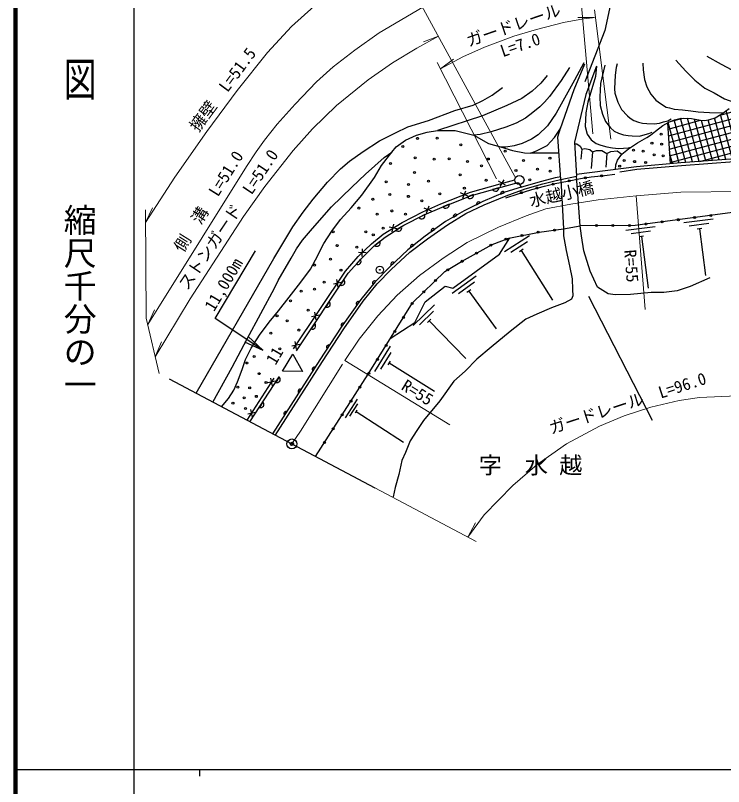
# Model space of a CAD drawing. Units: millimetres at full size, sheet at 1:1000; details may follow other scales. Extents: x 40000 to 680000, y 20000 to 380000.
# Drawn here: x 40000 to 147664, y 202409 to 319603 of the extents above; entities that cross this region are included whole.
import ezdxf
from ezdxf.enums import TextEntityAlignment as Align

# ---------------------------------------------------------------- set-up
doc = ezdxf.new("R2010")
doc.units = ezdxf.units.MM
doc.header["$LTSCALE"] = 1000
doc.header["$PDMODE"] = 32
doc.header["$PDSIZE"] = 500
doc.linetypes.add('CHAIN', pattern=[18.5, 12, -1.5, 3.5, -1.5])
for name, color, linetype, lineweight in [('M-BGD', 7, 'Continuous', 25), ('M-BMK', 2, 'CHAIN', 13), ('M-BMK-OTRS', 5, 'Continuous', 25), ('M-BMK-ROW', 30, 'Continuous', 25), ('M-BMK-SRVR', 3, 'Continuous', 25), ('M-STR-HTXT', 7, 'Continuous', 13), ('M-STR-STR1', 1, 'Continuous', 25), ('M-TTL', 2, 'Continuous', 140), ('M-TTL-BAND', 7, 'Continuous', 25)]:
    doc.layers.add(name, color=color, linetype=linetype, lineweight=lineweight)
doc.layers.add('M-BMK-HTXT', color=7, linetype='Continuous')
doc.layers.add('M-OTRS', color=6, linetype='Continuous')
doc.styles.add('@ＭＳ ゴシック', font='')
doc.styles.add('ＭＳ ゴシック', font='')
doc.styles.get('@ＭＳ ゴシック').set_extended_font_data('@MS Gothic')
doc.styles.get('ＭＳ ゴシック').set_extended_font_data('MS Gothic')

# ---------------------------------------------------------------- blocks, each defined once
blk = doc.blocks.new('open_arrow')
at = {"color": 0, "linetype": 'Continuous', "lineweight": -2}
blk.add_lwpolyline([(7.5, 1.25), (0, 0), (7.5, -1.25)], dxfattribs=at)

msp = doc.modelspace()

# ---------------------------------------------------------------- hatches: boundary and pattern name
at = {"layer": 'M-BGD'}
h = msp.add_hatch(dxfattribs=at)
h.set_pattern_fill('USER', color=256, style=0, pattern_type=2)
h.set_pattern_definition([(15, (-0, 0), (-258.819, 965.9258), []), (105, (-0, 0), (-965.9258, -258.819), [])])
h.paths.add_polyline_path([(183272, 301591), (181061, 301701), (179970, 301900), (178013, 302238), (176289, 302471), (174755, 302548), (173509, 302746), (172413, 302968), (171166, 303299), (169975, 303784), (169112, 304336), (168307, 305042), (167270, 306167), (166351, 306961), (165513, 307192), (164630, 307148), (163394, 306972), (161894, 306685), (161426, 306520), (156042, 306509), (155447, 306431), (154218, 306144), (152839, 305626), (152299, 305361), (151813, 305306), (151339, 305372), (150719, 305516), (149980, 305813), (149263, 305780), (148535, 305449), (147385, 304665), (146370, 304058), (145564, 303761), (144814, 303639), (144163, 303661), (142762, 303948), (141229, 303992), (140222, 303759), (139332, 303397), (139158, 303299), (139535, 297045), (141185, 297196), (148782, 297778), (151904, 297700), (161947, 296949), (169379, 296313), (172915, 295670), (178953, 294418), (181236, 293801)])

# ---------------------------------------------------------------- linework, layer by layer
for p, q in [((139158, 303299), (139535, 297045)), ((126121, 299281), (125978, 297765)), ((127758, 298885), (127550, 296358)), ((122656, 298681), (118305, 298692)), ((129935, 298600), (129759, 296523)), ((114499, 293790), (113468, 294397)), ((113686, 293585), (114289, 294610)), ((113507, 293424), (112553, 293157)), ((108787, 292142), (107689, 292617)), ((108006, 291838), (108478, 292930)), ((109645, 292376), (108723, 292011)), ((113775, 292447), (114353, 292686)), ((102483, 289540), (102910, 290649)), ((105925, 290904), (105004, 290539)), ((110114, 290842), (110671, 291127)), ((103251, 289875), (102135, 290305)), ((102249, 289328), (101366, 288880)), ((106585, 288960), (107132, 289264)), ((146063, 288652), (141602, 288063)), ((97978, 287153), (96813, 287422)), ((97265, 286713), (97532, 287872)), ((98699, 287488), (97859, 286963)), ((103251, 286762), (103759, 287127)), ((137241, 287487), (132779, 286898)), ((145398, 287959), (142424, 287566)), ((144337, 287214), (143643, 287122)), ((143990, 287168), (144924, 280099)), ((118178, 286095), (114371, 283696)), ((136576, 286794), (133601, 286401)), ((135514, 286048), (134820, 285957)), ((135167, 286002), (136203, 278160)), ((95388, 285256), (94622, 284627)), ((117864, 285187), (115325, 283588)), ((92726, 282954), (92745, 284143)), ((100089, 284314), (100577, 284704)), ((117210, 284067), (116618, 283693)), ((116914, 283880), (121657, 276353)), ((92455, 282540), (91805, 281793)), ((93332, 283533), (92136, 283552)), ((97131, 281623), (97590, 282048)), ((89548, 279015), (88375, 278783)), ((89078, 278321), (88847, 279488)), ((89946, 279433), (89395, 278610)), ((94345, 278753), (94778, 279205)), ((110054, 279974), (106412, 277331)), ((109800, 279048), (107372, 277286)), ((109221, 277887), (108655, 277476)), ((108938, 277681), (113069, 271988)), ((87722, 276109), (87170, 275286)), ((91904, 275583), (92265, 276095)), ((103708, 275612), (100476, 272481)), ((85740, 273335), (85509, 274502)), ((103587, 274659), (101432, 272572)), ((86211, 274029), (85037, 273796)), ((103178, 273428), (102675, 272941)), ((102927, 273185), (108469, 267463)), ((85497, 272785), (84946, 271962)), ((89596, 272317), (89957, 272828)), ((83221, 269571), (82048, 269339)), ((82751, 268878), (82520, 270044)), ((87404, 268971), (87746, 269495)), ((96970, 269325), (94597, 265501)), ((97084, 268372), (95502, 265822)), ((85232, 265612), (85569, 266139)), ((96988, 267078), (96619, 266483)), ((96803, 266781), (103725, 262486)), ((75218, 258087), (79346, 264474)), ((75638, 257816), (80118, 264668)), ((79556, 264022), (78387, 263771)), ((79097, 263321), (78848, 264483)), ((80118, 264668), (79576, 263838)), ((83077, 262242), (83414, 262769)), ((77628, 260860), (77086, 260030)), ((91940, 261308), (90120, 258466)), ((92015, 260592), (90802, 258697)), ((76481, 259264), (75311, 259013)), ((76022, 258562), (75772, 259725)), ((80922, 258872), (81259, 259399)), ((91929, 259623), (91646, 259180)), ((91788, 259402), (99013, 254775))]:
    msp.add_line(p, q, dxfattribs=at)
for points in [[(132851, 332416), (129606, 317316), (126568, 309490)], [(145122, 313433), (147315, 312192), (150541, 310475), (152556, 309566), (155529, 308387), (158944, 307405), (161298, 306833), (162087, 306722)], [(71334, 260144), (72382, 261370), (73193, 262671), (73741, 263907), (74459, 265787), (74969, 267296), (75842, 269049), (77130, 270999), (78589, 272987), (79975, 274698), (81604, 276781), (83387, 279058), (84846, 281046), (85624, 282452), (86875, 284932), (88085, 286820), (89423, 288565), (91026, 290359), (92668, 292267), (94568, 294961), (95679, 296800), (97220, 298847), (97883, 299635), (99305, 300637), (100992, 301403), (102601, 301862), (104192, 302111), (106837, 302131), (109677, 301386), (111947, 300137), (113736, 299617), (115569, 299077), (117377, 298731), (118305, 298692), (119212, 299020), (120835, 299831), (121955, 301047), (122862, 302436), (124959, 308328), (126588, 312222)], [(126405, 312423), (125006, 309745), (122207, 304730), (120887, 302831), (119468, 301473), (118444, 300786), (117064, 300146), (115825, 299766), (114562, 299597), (113821, 299593)], [(128364, 311906), (126710, 307584), (125005, 300337), (125309, 295158)], [(128364, 311906), (128167, 310331), (127002, 306412), (126711, 304777), (126599, 302739), (126913, 301575), (127540, 300679), (128276, 300114), (129027, 299878), (129920, 299639), (130755, 299503), (131704, 299390), (132454, 299407), (133177, 299475), (133567, 299594)], [(129608, 312027), (128969, 309246), (128854, 307206), (128900, 305923), (129267, 304594), (129725, 303471), (130448, 302523), (131020, 302027), (131679, 301702), (132425, 301460), (133147, 301367), (133760, 301286), (134858, 301275), (135401, 301390), (136290, 301650), (136816, 301870)], [(131495, 312262), (131333, 311682), (131194, 310546), (131101, 308436), (131148, 307764), (131565, 306443), (132122, 305284), (133050, 304356), (133469, 303978), (134012, 303651), (134725, 303405), (135346, 303253), (136018, 303171), (137087, 303125), (137923, 303236), (138513, 303411), (139167, 303586), (139711, 303907)], [(135402, 312367), (135450, 311347), (135618, 309859), (136014, 308755), (136591, 307627), (137347, 306739), (138055, 306199), (138944, 305683), (139427, 305535), (140147, 305379), (141396, 305259), (142693, 305103), (143785, 304947), (145524, 304831), (147584, 304801)], [(140389, 312822), (141910, 311156), (143295, 309748), (144825, 308571), (146236, 307815), (147778, 306941), (149223, 306443), (150632, 306043), (151563, 305858), (152556, 305730), (152967, 305674)], [(124221, 311714), (122978, 309728), (121203, 307260), (120460, 306415), (119746, 305733), (118666, 304847), (117543, 304008), (116127, 303224), (114545, 302611), (112344, 301919), (110649, 301509), (109677, 301386)], [(120836, 310452), (119875, 309326), (118551, 308116), (116986, 306997), (114689, 305890), (111023, 304326), (104192, 302111)], [(67469, 262191), (79280, 282663), (82161, 287458), (83742, 289683), (85244, 291685), (87444, 294241), (89429, 296314), (90779, 297439), (92844, 298946), (95357, 300543), (97763, 301781), (99654, 302678), (102789, 303650), (106790, 305163), (109601, 305956), (111067, 306652), (112478, 307484), (114052, 308641)], [(131222, 296169), (131274, 296889), (131549, 297625), (132219, 298504), (133187, 299350), (134594, 300253), (136001, 301033), (136563, 301387), (137321, 302002), (138409, 302881), (139332, 303397), (140222, 303759), (141229, 303992), (142762, 303948), (144163, 303661), (144814, 303639), (145564, 303761), (146370, 304058), (147385, 304665), (148535, 305449)], [(122938, 294687), (122482, 301143), (122920, 302598)], [(125019, 300100), (125340, 300083), (125846, 299753), (126121, 299281), (126560, 299391), (127308, 299204), (127758, 298885), (128319, 299083), (129176, 299094), (129935, 298600), (130539, 298940), (131485, 299017), (132219, 298504)], [(70015, 260842), (72975, 266141), (75253, 270438), (79373, 278156), (79963, 279319), (81907, 282723), (82740, 284112), (83669, 285431), (85175, 287214), (88040, 290526), (91125, 293497), (93243, 295503), (96068, 297992), (97220, 298847)], [(205219, 288162), (192962, 290407), (183889, 293083), (178953, 294418), (172915, 295670), (169379, 296313), (161947, 296949), (151904, 297700), (148782, 297778), (141185, 297196), (134430, 296576), (125294, 295417)], [(205158, 287656), (192869, 289937), (183769, 292637), (178863, 294059), (172844, 295307), (169332, 295945), (161989, 296497), (151849, 297253), (149286, 297369), (141246, 296760), (134474, 296208), (131891, 295802)], [(114551, 291858), (116425, 292514), (118487, 293156), (120455, 293678), (122074, 294053), (123909, 294427), (125920, 294804), (127553, 295071), (129535, 295285), (131155, 295473)], [(79483, 255787), (86665, 267018), (89906, 271975), (92865, 276163), (95013, 278801), (97114, 280994), (99974, 283646), (102643, 285674), (105698, 287791), (108458, 289488), (111247, 290829), (114631, 292189), (117486, 293230), (120160, 294004), (122198, 294519), (122938, 294687)], [(82289, 268927), (90185, 280725), (92116, 282943), (94149, 284911), (95895, 286347), (98788, 288157), (101935, 289752), (104656, 290960), (109165, 292746), (113699, 294019), (115922, 294595)], [(82721, 268637), (90599, 280408), (92494, 282584), (94496, 284523), (96200, 285924), (99044, 287703), (102159, 289282), (104857, 290481), (109332, 292252), (113835, 293517), (116440, 294192), (116868, 293504)], [(116868, 293504), (117354, 293661), (120043, 294439), (122095, 294957), (122906, 295136)], [(116868, 293504), (114429, 292718), (111052, 291322), (108245, 289884), (105368, 288281), (102274, 286061), (99680, 283987), (96798, 281315), (94676, 279099), (92506, 276435), (89534, 272228), (86287, 267262), (79104, 256029)], [(163622, 290680), (160980, 289616), (160663, 289671), (149005, 289646), (134212, 287692), (125845, 287648)], [(85625, 252577), (93628, 265077), (100360, 275929), (105295, 280678), (107829, 282193), (112490, 284794), (115025, 285774), (119604, 286673), (123310, 287166)], [(123310, 287166), (123329, 286117), (123714, 283873), (124239, 281545), (124643, 279564), (124704, 277967), (124724, 276997), (124563, 276471), (123511, 275905), (121486, 275154), (119282, 274224), (117583, 273456), (115217, 271556), (112340, 269202), (110155, 267363), (108356, 265544), (106677, 264028), (104508, 261049), (102059, 258053), (101025, 256532), (100034, 254936), (99286, 253177), (98758, 251958), (98313, 249815), (97747, 247855), (97443, 246460)], [(145588, 279713), (142582, 278395), (140630, 277758), (138559, 277480), (136647, 277480), (133501, 277201), (131191, 277161), (130107, 277281), (128474, 278316), (127399, 280744), (126403, 283810), (126082, 286090), (125845, 287648)], [(96994, 270503), (100731, 272954), (102314, 276093), (105341, 278435), (106510, 278143), (113620, 283303), (115158, 285800)], [(77602, 268735), (70380, 273522), (76513, 283846)]]:
    msp.add_lwpolyline(points, dxfattribs=at)
msp.add_lwpolyline([(83622, 265499), (80623, 265536), (82155, 268116)], close=True, dxfattribs=at)
for centre, radius in [((138181, 301573), 150), ((101130, 300921), 150), ((104112, 300969), 150), ((107735, 299920), 150), ((136778, 300206), 150), ((138249, 300052), 150), ((98880, 299693), 150), ((114465, 298969), 150), ((133954, 299108), 150), ((135442, 298954), 150), ((100756, 297950), 150), ((103669, 297752), 150), ((105957, 297818), 150), ((111898, 297785), 150), ((117240, 297539), 150), ((121271, 297918), 150), ((132551, 297535), 150), ((137118, 298407), 150), ((138486, 298270), 150), ((97037, 297094), 150), ((108751, 297397), 150), ((110845, 296732), 150), ((131867, 296698), 150), ((134142, 297381), 150), ((135818, 297262), 150), ((100674, 295746), 150), ((107635, 295384), 150), ((116100, 296020), 150), ((119354, 296234), 150), ((121304, 295920), 150), ((129127, 295241), 150), ((96357, 294294), 150), ((102797, 294413), 150), ((111569, 294545), 150), ((116622, 294593), 700), ((118214, 294616), 150), ((124188, 294480), 150), ((126649, 294923), 150), ((99773, 293913), 150), ((108253, 293335), 150), ((119313, 293375), 150), ((121740, 293975), 150), ((96937, 292388), 150), ((99740, 292106), 150), ((104538, 292489), 150), ((116916, 292667), 150), ((94333, 291658), 150), ((101796, 291426), 150), ((92194, 290332), 150), ((95013, 289387), 150), ((97219, 289885), 150), ((99292, 289387), 150), ((138309, 288233), 150), ((140788, 288560), 150), ((143266, 288888), 150), ((145745, 289215), 150), ((95925, 287266), 150), ((121947, 286985), 150), ((128345, 287661), 150), ((130845, 287674), 150), ((133345, 287687), 150), ((135831, 287906), 150), ((88312, 286721), 150), ((93272, 286702), 150), ((94412, 286253), 150), ((117017, 286165), 150), ((119470, 286647), 150), ((112270, 284671), 150), ((114587, 285605), 150), ((88897, 284616), 150), ((91905, 284399), 150), ((87911, 282562), 150), ((110087, 283453), 150), ((85484, 281671), 150), ((95399, 280946), 550), ((107904, 282235), 150), ((89499, 280908), 150), ((95399, 280946), 50), ((105757, 280954), 150), ((86955, 279049), 150), ((103881, 279317), 150), ((83429, 277713), 150), ((85451, 277997), 150), ((102080, 277584), 150), ((81817, 276249), 150), ((100301, 275832), 150), ((84502, 274807), 150), ((79771, 273952), 150), ((81314, 273197), 150), ((98983, 273708), 150), ((83083, 271794), 150), ((78848, 271302), 150), ((97665, 271584), 150), ((96347, 269459), 150), ((80220, 268949), 150), ((76308, 267778), 150), ((95029, 267335), 150), ((75175, 266781), 150), ((77052, 265159), 150), ((93711, 265211), 150), ((78100, 263807), 150), ((73806, 263097), 150), ((75615, 262996), 150), ((92365, 263104), 150), ((74786, 261475), 150), ((76629, 261712), 150), ((73077, 260658), 150), ((91017, 260999), 150), ((74971, 259847), 150), ((89669, 258893), 150), ((88321, 256788), 150), ((86973, 254682), 150)]:
    msp.add_circle(centre, radius, dxfattribs=at)
for centre, radius, start, end in [((113003, 293385), 505, 206.85593, 4.51412), ((109148, 292285), 505, 212.76611, 10.4243), ((114085, 292516), 318, 32.33917, 192.5569), ((105429, 290812), 505, 212.76611, 10.4243), ((110418, 290936), 318, 37.01886, 197.23659), ((101763, 289191), 505, 218.04984, 15.70803), ((106885, 289064), 318, 39.01267, 199.23041), ((98228, 287308), 505, 223.20094, 20.85913), ((103537, 286900), 318, 45.55791, 205.77564), ((94943, 285017), 505, 230.60073, 28.25892), ((100367, 284466), 318, 48.53631, 208.75405), ((92056, 282231), 505, 240.1251, 37.78329), ((97397, 281796), 318, 52.72947, 212.9472), ((89590, 279076), 505, 247.37755, 45.03574), ((94601, 278942), 318, 56.12154, 216.33927), ((87365, 275752), 505, 247.37755, 45.03574), ((92129, 275808), 318, 64.64922, 224.86695), ((85140, 272428), 505, 247.37755, 45.03574), ((89821, 272541), 318, 64.64922, 224.86695), ((87621, 269203), 318, 66.71431, 226.93204), ((85446, 265846), 318, 67.29535, 227.51308), ((79765, 264307), 505, 247.99361, 45.6518), ((83291, 262476), 318, 67.29535, 227.51308), ((77275, 260499), 505, 247.99361, 45.6518), ((81137, 259106), 318, 67.29535, 227.51308)]:
    msp.add_arc(centre, radius, start, end, dxfattribs=at)
at = {"layer": 'M-BMK'}
msp.add_lwpolyline([(82027, 254482), (83329, 256441), (90090, 267177), (92251, 270380), (95095, 273973), (98021, 277065), (101449, 280073), (105046, 282706), (108694, 285111), (113423, 287400), (117628, 289126), (120632, 290214), (124461, 290926), (128590, 291601), (134363, 292171), (141160, 292730), (150634, 292859), (159212, 292688), (165342, 292174), (168970, 292191), (175923, 290962), (182236, 289500), (218176, 280990)], dxfattribs=at)
at = {"layer": 'M-BMK-OTRS'}
msp.add_line((63372, 264360), (94642, 247802), dxfattribs=at)
at = {"layer": 'M-BMK-ROW'}
msp.add_line((127126, 276930), (136789, 258100), dxfattribs=at)
at = {"layer": 'M-BMK-SRVR'}
msp.add_circle((82027, 254482), 750, dxfattribs=at)
msp.add_circle((82027, 254482), 750, dxfattribs=at)
at = {"layer": 'M-OTRS'}
msp.add_point((82027, 254482), dxfattribs=at)
at = {"layer": 'M-STR-HTXT'}
for p, q in [((115940, 295145), (95473, 332655)), ((127805, 301625), (125319, 329352)), ((130531, 300779), (128060, 320433)), ((127948, 319264), (125493, 319300)), ((104325, 316433), (102027, 315568)), ((104614, 311465), (106582, 312933)), ((113138, 294765), (104123, 312427)), ((134363, 292171), (135739, 274910)), ((59798, 288158), (60836, 290383)), ((60112, 272628), (61132, 274861)), ((61256, 267721), (62218, 269980)), ((90090, 267177), (106024, 257409)), ((94642, 247802), (110046, 239645)), ((108776, 240318), (109934, 242482))]:
    msp.add_line(p, q, dxfattribs=at)
for points in [[(59798, 288158), (64254, 295014), (69107, 301987), (73709, 308200), (78305, 313952), (81978, 317937), (86883, 322376), (90938, 325464), (95295, 328097), (97444, 329043)], [(60112, 272628), (61670, 275069), (75144, 296620), (76583, 298893), (77866, 300666), (79791, 303080), (82509, 306135), (85757, 309499), (88324, 311800), (91613, 314337), (95311, 316977), (101922, 320836)], [(104614, 311465), (107999, 313319), (111336, 314794), (115792, 316456), (119230, 317467), (123315, 318518), (126348, 319063), (128203, 319296)], [(61256, 267721), (66575, 276545), (74698, 289029), (77911, 293592), (82206, 299068), (85189, 302382), (88790, 305907), (93639, 309799), (97337, 312392), (101007, 314623), (104325, 316433)], [(59786, 290035), (59888, 273589), (61851, 265165)], [(108776, 240318), (111256, 243714), (115618, 248147), (119343, 251381), (123786, 254499), (128810, 257169), (132567, 258766), (136586, 260089), (140924, 261093), (143998, 261533), (149681, 261779), (155659, 261607), (160507, 260848), (169162, 259355), (237204, 248904), (258168, 246553), (296537, 246217), (306439, 247206), (315082, 248469), (325747, 250540), (336282, 253343), (341454, 254940)]]:
    msp.add_lwpolyline(points, dxfattribs=at)
at = {"layer": 'M-STR-STR1'}
for p, q in [((122938, 294687), (125309, 295158)), ((122938, 294687), (123310, 287166)), ((125845, 287648), (125309, 295158)), ((123310, 287166), (125845, 287648))]:
    msp.add_line(p, q, dxfattribs=at)
at = {"layer": 'M-TTL'}
msp.add_line((40000, 380000), (40000, 20000), dxfattribs=at)
at = {"layer": 'M-TTL-BAND'}
for p, q in [((58000, 370000), (58000, 20000)), ((40000, 205000), (579000, 205000)), ((68000, 205000), (68000, 204000))]:
    msp.add_line(p, q, dxfattribs=at)

# ---------------------------------------------------------------- block references
at = {"layer": 'M-BGD', "xscale": 400, "yscale": 400, "rotation": 146.5}
msp.add_blockref('open_arrow', (77602, 268735), dxfattribs=at)

# ---------------------------------------------------------------- texts
at = {"layer": 'M-BGD', "style": 'ＭＳ ゴシック'}
msp.add_text('11,000m', height=1833, rotation=59.287, dxfattribs=at).set_placement((75128, 281720), align=Align.BOTTOM_RIGHT)
msp.add_text('11', height=1833, rotation=59.287, dxfattribs=at).set_placement((80656, 267145), align=Align.BOTTOM_CENTER)
at = {"layer": 'M-BMK-HTXT', "style": 'ＭＳ ゴシック'}
msp.add_text('水越小橋', height=1833, rotation=12.601, dxfattribs=at).set_placement((118482, 289949), align=Align.BOTTOM_LEFT)
msp.add_text('字  水 越', height=2566, dxfattribs=at).set_placement((110454, 249191), align=Align.BOTTOM_LEFT)
at = {"layer": 'M-STR-HTXT', "style": 'ＭＳ ゴシック'}
for s, rotation, p in [('ガードレール', 18.955, (116193, 316741)), ('L=7.0', 18.955, (117224, 313741)), ('擁壁  L=51.5', 53.473, (72685, 307465)), ('側\u3000溝  L=51.0', 57.984, (70589, 290567)), ('ストンガード  L=51.0', 56.09, (73562, 287763)), ('R=55', 274.556, (132192, 281408)), ('ガードレール  L=96.0', 17.964, (133515, 259286)), ('R=55', 328.489, (100352, 261056))]:
    msp.add_text(s, height=1833, rotation=rotation, dxfattribs=at).set_placement(p, align=Align.BOTTOM_CENTER)
at = {"layer": 'M-TTL-BAND', "style": '@ＭＳ ゴシック', "width": 1.4}
msp.add_text('平  面  図', height=3666, rotation=270, dxfattribs=at).set_placement((49777, 306475), align=Align.MIDDLE_RIGHT)
at = {"layer": 'M-TTL-BAND', "style": '@ＭＳ ゴシック'}
msp.add_text('縮尺千分の一', height=3666, rotation=270, dxfattribs=at).set_placement((49777, 261030), align=Align.MIDDLE_RIGHT)

doc.saveas('drawing.dxf')
